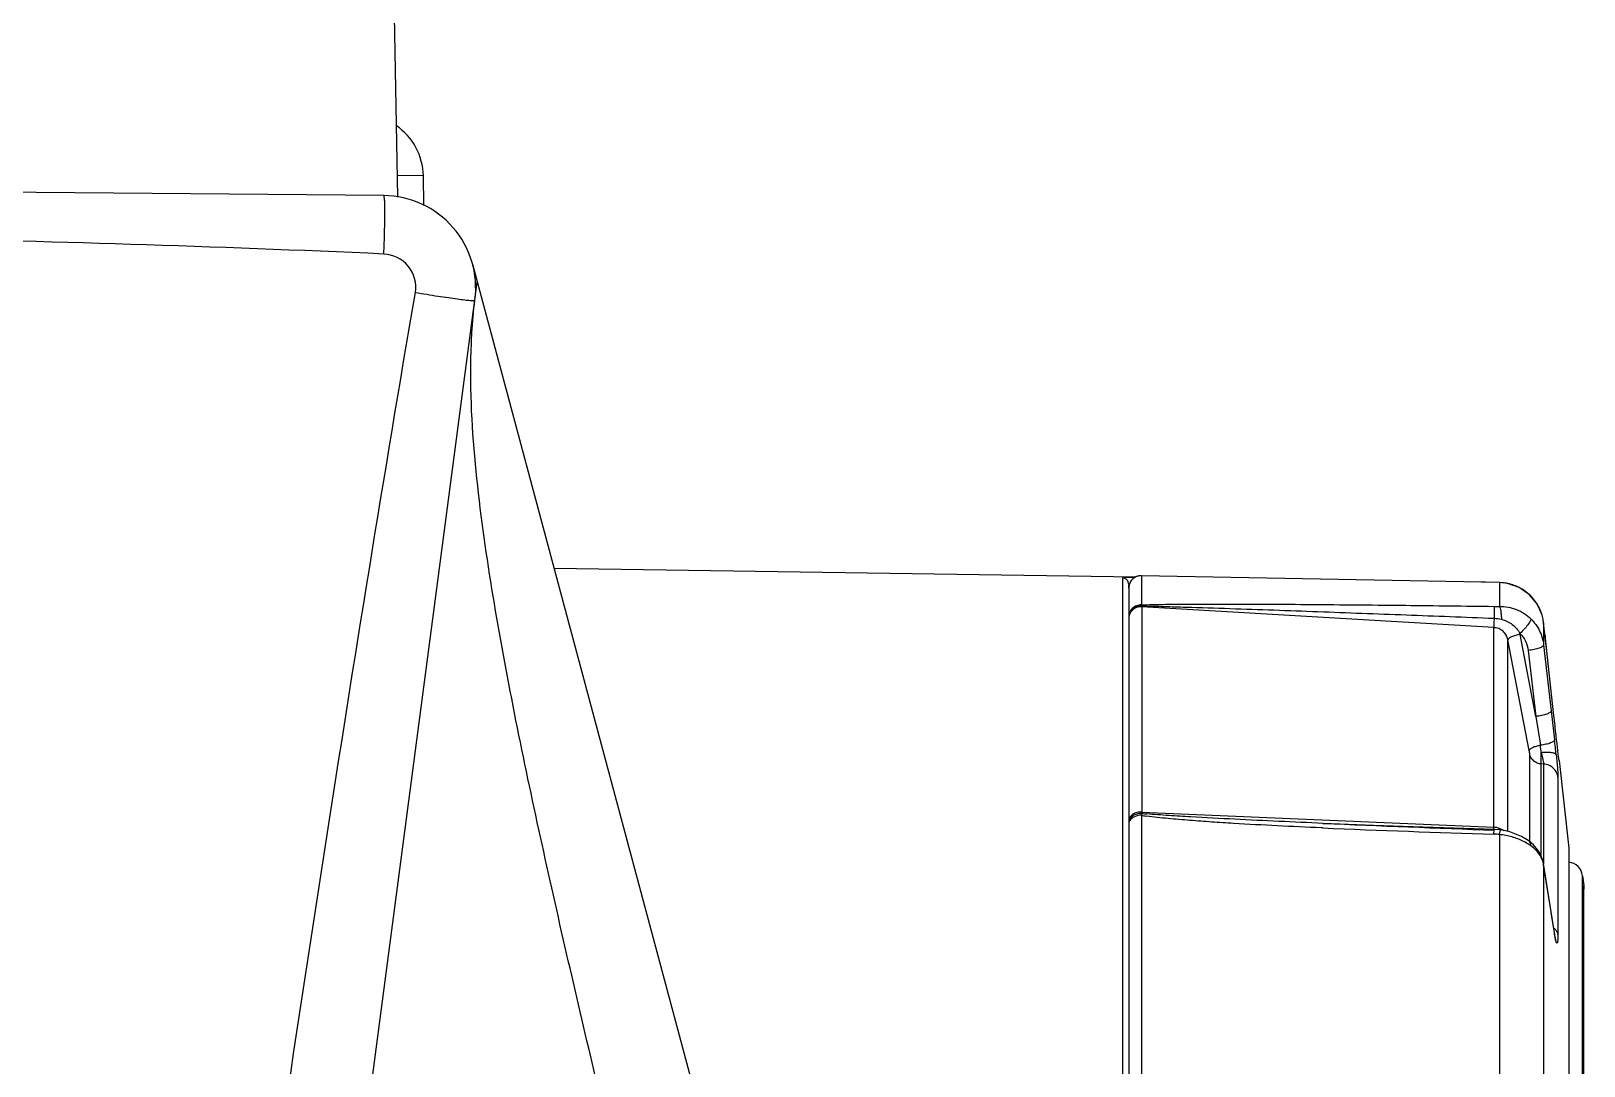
# Model space of a CAD drawing. Header units: millimetres. Extents: x -1538 to 3509, y -1646 to 2016.
# Drawn here: x 2015.2 to 2065.5, y -177.2 to -143.7 of the extents above; entities that cross this region are included whole.
import ezdxf

# ---------------------------------------------------------------- set-up
doc = ezdxf.new("R2010")
doc.units = ezdxf.units.MM
doc.header["$LTSCALE"] = 23.1
doc.layers.get('0').update_dxf_attribs({"linetype": 'CONTINUOUS'})

msp = doc.modelspace()

# ---------------------------------------------------------------- linework, layer by layer
at = {"linetype": 'Continuous'}
for p, q in [((2026.948, -142.163), (2027.069, -149.072)), ((2026.627, -149.015), (1961.134, -148.443)), ((2027.907, -148.375), (2027.07, -148.364)), ((2027.924, -149.333), (2027.907, -148.375)), ((2029.499, -151.238), (2048.975, -223.926)), ((2020.086, -224.486), (2029.653, -151.815)), ((2050.961, -161.366), (2032.138, -161.09)), ((2050.536, -161.399), (2050.537, -215.527)), ((2050.734, -161.599), (2050.734, -215.327)), ((2062.727, -161.544), (2051.142, -161.321)), ((2062.727, -161.543), (2051.142, -161.321)), ((2051.142, -161.321), (2051.142, -162.267)), ((2051.142, -161.321), (2051.142, -161.321)), ((2062.262, -161.532), (2061.687, -161.523)), ((2062.263, -161.534), (2062.262, -161.532)), ((2062.996, -161.573), (2062.727, -161.543)), ((2062.727, -161.544), (2062.727, -161.543)), ((2062.727, -161.544), (2062.727, -162.314)), ((2063.176, -161.637), (2062.989, -161.573)), ((2063.368, -161.705), (2062.996, -161.573)), ((2063.693, -161.931), (2063.368, -161.705)), ((2063.637, -161.891), (2063.379, -161.714)), ((2051.158, -162.301), (2051.159, -162.327)), ((2063.946, -162.236), (2063.693, -161.931)), ((2064.108, -162.597), (2063.946, -162.236)), ((2062.544, -163), (2051.159, -162.327)), ((2051.159, -162.327), (2051.159, -168.972)), ((2064.141, -162.729), (2064.108, -162.597)), ((2064.16, -162.852), (2064.141, -162.729)), ((2062.544, -169.464), (2062.544, -163)), ((2063.908, -165.877), (2063.399, -163.222)), ((2064.16, -162.852), (2064.16, -163.56)), ((2064.272, -163.865), (2064.16, -162.852)), ((2063.005, -169.598), (2063.005, -163.395)), ((2063.693, -166.979), (2063.005, -163.395)), ((2063.663, -163.743), (2063.908, -165.877)), ((2064.16, -163.56), (2064.405, -165.694)), ((2064.214, -163.342), (2064.224, -163.341)), ((2064.317, -164.268), (2064.224, -163.341)), ((2064.383, -164.864), (2064.272, -163.865)), ((2064.492, -165.849), (2064.383, -164.864)), ((2064.405, -165.694), (2064.513, -166.636)), ((2063.908, -165.877), (2064.055, -166.811)), ((2064.5, -165.922), (2064.492, -165.849)), ((2064.529, -166.181), (2064.5, -165.922)), ((2064.537, -166.253), (2064.529, -166.181)), ((2064.564, -166.494), (2064.537, -166.253)), ((2064.58, -166.625), (2064.564, -166.494)), ((2064.596, -166.767), (2064.58, -166.625)), ((2064.609, -166.876), (2064.596, -166.767)), ((2063.711, -169.928), (2063.711, -167.102)), ((2064.622, -166.992), (2064.609, -166.876)), ((2064.634, -167.096), (2064.622, -166.992)), ((2064.642, -167.16), (2064.634, -167.096)), ((2064.653, -167.253), (2064.642, -167.16)), ((2064.658, -167.299), (2064.653, -167.253)), ((2064.658, -167.299), (2064.974, -170.143)), ((2064.158, -167.42), (2064.08, -167.415)), ((2064.08, -170.401), (2064.08, -167.415)), ((2064.158, -167.42), (2064.158, -170.645)), ((2064.623, -167.846), (2064.623, -172.936)), ((2051.142, -169.076), (2051.142, -181.634)), ((2051.159, -168.972), (2062.544, -169.464)), ((2058.657, -169.404), (2057.019, -169.338)), ((2057.013, -169.487), (2056.963, -169.485)), ((2060.583, -169.472), (2058.657, -169.404)), ((2062.576, -169.533), (2060.583, -169.472)), ((2062.553, -169.684), (2062.558, -169.533)), ((2062.558, -169.533), (2062.558, -169.533)), ((2062.727, -169.699), (2062.727, -181.058)), ((2062.782, -169.551), (2062.783, -169.551)), ((2063.686, -169.906), (2063.685, -169.906)), ((2063.835, -170.031), (2063.685, -169.906)), ((2064.974, -170.143), (2064.974, -206.743)), ((2064.157, -170.637), (2064.128, -170.509)), ((2064.16, -170.676), (2064.157, -170.637)), ((2064.402, -172.2), (2064.157, -170.637)), ((2064.16, -170.676), (2064.16, -181.327)), ((2064.399, -172.2), (2064.16, -170.676)), ((2065.418, -171.032), (2065.457, -171.347)), ((2065.418, -205.854), (2065.418, -171.032)), ((2065.457, -171.347), (2065.464, -171.469)), ((2065.457, -205.54), (2065.457, -171.347)), ((2065.464, -205.418), (2065.464, -171.469)), ((2064.405, -172.239), (2064.399, -172.2)), ((2064.405, -172.239), (2064.402, -172.2)), ((2064.51, -172.886), (2064.402, -172.2)), ((2064.507, -172.887), (2064.405, -172.239)), ((2064.513, -172.926), (2064.507, -172.887)), ((2064.513, -172.926), (2064.51, -172.886)), ((2064.519, -172.936), (2064.51, -172.886)), ((2064.541, -173.046), (2064.541, -173.046)), ((2064.565, -173.17), (2064.541, -173.046))]:
    msp.add_line(p, q, dxfattribs=at)
for points in [[(2062.783, -169.551), (2062.733, -169.545), (2062.576, -169.533)], [(2063.686, -169.906), (2063.444, -169.759), (2063.067, -169.611), (2062.782, -169.551)], [(2064.128, -170.509), (2064.016, -170.258), (2063.835, -170.031)], [(2064.541, -173.047), (2064.542, -173.048), (2064.538, -173.035), (2064.53, -172.996), (2064.519, -172.936)]]:
    msp.add_lwpolyline(points, dxfattribs=at)
for centre, radius, start, end in [((2025.907, -148.409), 2, 1, 55.7313), ((2026.601, -152.015), 3, 352.5, 89.5), ((2051.136, -161.721), 0.402, 162.7418, 179.9342), ((2051.13, -161.719), 0.396, 159.4153, 162.7087), ((2051.133, -161.721), 0.399, 152.9504, 159.4091), ((2051.134, -161.721), 0.4, 88.907, 157.6473), ((2051.134, -161.721), 0.4, 138.2802, 152.924), ((2051.136, -161.723), 0.402, 130.5814, 138.2426), ((2051.135, -161.722), 0.401, 116.2377, 130.5472), ((2051.134, -161.722), 0.401, 109.0845, 116.2124), ((2051.135, -161.725), 0.404, 90.9904, 109.0073), ((2051.134, -161.717), 0.396, 88.9033, 90.9492), ((2062.233, -163.532), 2, 88.623, 89.16), ((2062.698, -163.02), 1.476, 77.0147, 88.8685), ((2062.7, -163.008), 1.464, 75.1471, 77.0065), ((2062.699, -163.012), 1.468, 67.8636, 75.1379), ((2062.698, -163.014), 1.47, 62.343, 67.8644), ((2062.7, -163.009), 1.465, 61.3685, 62.34), ((2062.695, -163.018), 1.475, 50.1214, 61.3517), ((2062.701, -163.011), 1.466, 47.6954, 50.1117), ((2062.693, -163.018), 1.477, 33.8774, 47.6662), ((2062.701, -163.012), 1.466, 33.1023, 33.8553), ((2062.697, -163.014), 1.471, 20.0919, 33.0998), ((2051.103, -162.711), 0.369, 170.9785, 179.963), ((2051.112, -162.713), 0.377, 155.8915, 170.9841), ((2062.701, -163.013), 1.468, 17.9246, 20.0804), ((2062.69, -163.016), 1.479, 11.2198, 17.9203), ((2062.571, -163.38), 0.842, 10.8582, 12.9906), ((2062.236, -163.54), 1.998, 7.1827, 8.3255), ((2062.233, -163.532), 2, 5.7106, 7.8775), ((2062.244, -163.539), 1.99, 5.7175, 7.183), ((2047.415, -168.868), 16.767, 6.219, 7.0464), ((2027.786, -170.85), 36.968, 5.7996, 6.5463), ((2050.973, -169.373), 0.241, 149.5392, 153.2039), ((2052.193, -162.844), 6.321, 260.4253, 261.9124), ((2052.516, -155.188), 13.896, 264.3923, 265.0582), ((2093.726, 686.689), 856.814, 267.544641, 267.915312), ((2073.097, 205.07), 374.903, 267.54115, 268.38851), ((2062.514, -170.169), 0.705, 85.677, 87.5578), ((2062.516, -170.154), 0.69, 76.8224, 85.7256), ((2063.427, -170.792), 0.742, 9.002, 11.9128), ((2064.922, -171.093), 0.5, 7, 83.8665), ((2066.433, -172.672), 1.935, 191.298, 191.9641)]:
    msp.add_arc(centre, radius, start, end, dxfattribs=at)
for points, knots in [([(2026.627, -150.908), (2026.638, -150.667), (2026.651, -150.316), (2026.66, -149.871), (2026.663, -149.586), (2026.66, -149.358), (2026.658, -149.173), (2026.643, -149.088), (2026.64, -149.015), (2026.627, -149.015)], [0, 0, 0, 0, 0.381874, 0.554455, 0.7056, 0.82965, 0.922064, 0.979158, 1, 1, 1, 1]), ([(2026.627, -150.908), (2021.173, -150.663), (2010.259, -150.337), (1993.883, -150.115), (1977.506, -149.916), (1966.591, -149.639), (1961.134, -149.461)], [0, 0, 0, 0, 0.249999, 0.499999, 0.749999, 1, 1, 1, 1]), ([(2027.648, -152.15), (2027.697, -151.861), (2027.526, -151.208), (2026.921, -150.921), (2026.627, -150.908)], [0, 0, 0, 0, 0.499548, 1, 1, 1, 1]), ([(2017.157, -223.955), (2018.751, -211.965), (2021.943, -187.987), (2025.617, -164.074), (2027.648, -152.15)], [0, 0, 0, 0, 0.500004, 1, 1, 1, 1]), ([(2027.648, -152.15), (2027.893, -152.192), (2028.249, -152.251), (2028.702, -152.318), (2028.991, -152.36), (2029.223, -152.387), (2029.412, -152.413), (2029.498, -152.407), (2029.574, -152.419), (2029.575, -152.406)], [0, 0, 0, 0, 0.382832, 0.555554, 0.706695, 0.830645, 0.922895, 0.979754, 1, 1, 1, 1]), ([(2029.461, -153.804), (2029.466, -153.688), (2029.491, -153.222), (2029.529, -152.756), (2029.575, -152.406)], [0, 0, 0, 0, 0.246664, 1, 1, 1, 1]), ([(2035.081, -184.151), (2034.464, -181.64), (2033.244, -176.622), (2031.513, -169.089), (2030.24, -162.786), (2029.536, -157.687), (2029.405, -155.101), (2029.461, -153.804)], [0, 0, 0, 0, 0.250795, 0.500849, 0.749786, 0.874047, 1, 1, 1, 1]), ([(2050.734, -161.599), (2050.734, -161.573), (2050.724, -161.52), (2050.679, -161.454), (2050.613, -161.409), (2050.56, -161.4), (2050.534, -161.399)], [0, 0, 0, 0, 0.249805, 0.499701, 0.749754, 1, 1, 1, 1]), ([(2050.947, -161.375), (2050.884, -161.375), (2050.778, -161.375), (2050.657, -161.378), (2050.589, -161.383), (2050.561, -161.386), (2050.547, -161.39), (2050.541, -161.392), (2050.538, -161.396), (2050.536, -161.398), (2050.536, -161.399)], [0, 0, 0, 0, 0.448442, 0.768943, 0.875006, 0.944512, 0.966543, 0.981381, 0.990736, 1, 1, 1, 1]), ([(2050.734, -161.599), (2050.734, -161.597), (2050.747, -161.603), (2050.75, -161.606), (2050.756, -161.61)], [0, 0, 0, 0, 0.225689, 1, 1, 1, 1]), ([(2051.142, -162.267), (2051.089, -162.266), (2050.983, -162.284), (2050.848, -162.369), (2050.756, -162.498), (2050.734, -162.601), (2050.734, -162.652)], [0, 0, 0, 0, 0.25425, 0.506075, 0.754329, 1, 1, 1, 1]), ([(2051.158, -162.301), (2051.104, -162.298), (2050.996, -162.312), (2050.855, -162.388), (2050.758, -162.51), (2050.734, -162.61), (2050.734, -162.659)], [0, 0, 0, 0, 0.26235, 0.518065, 0.763084, 1, 1, 1, 1]), ([(2051.142, -162.267), (2051.377, -162.257), (2051.849, -162.248), (2052.558, -162.241), (2053.27, -162.239), (2054.221, -162.239), (2055.41, -162.243), (2056.838, -162.253), (2058.266, -162.265), (2060.172, -162.285), (2061.601, -162.303), (2062.553, -162.315)], [0, 0, 0, 0, 0.061822, 0.124085, 0.186486, 0.248955, 0.374003, 0.499134, 0.624312, 0.749521, 1, 1, 1, 1]), ([(2051.142, -162.267), (2051.143, -162.269), (2051.15, -162.28), (2051.155, -162.292), (2051.158, -162.301)], [0, 0, 0, 0, 0.212298, 1, 1, 1, 1]), ([(2051.158, -162.301), (2051.395, -162.305), (2051.87, -162.316), (2052.819, -162.344), (2054.006, -162.382), (2055.431, -162.431), (2057.331, -162.5), (2059.707, -162.588), (2061.607, -162.661), (2062.558, -162.698)], [0, 0, 0, 0, 0.062343, 0.124786, 0.24975, 0.374758, 0.499787, 0.74988, 1, 1, 1, 1]), ([(2062.727, -162.314), (2062.915, -162.313), (2063.294, -162.379), (2063.617, -162.591), (2063.75, -162.722)], [0, 0, 0, 0, 0.501193, 1, 1, 1, 1]), ([(2051.159, -162.327), (2051.079, -162.322), (2050.914, -162.36), (2050.799, -162.487), (2050.767, -162.559)], [0, 0, 0, 0, 0.50497, 1, 1, 1, 1]), ([(2062.558, -162.698), (2062.554, -162.761), (2062.549, -162.862), (2062.544, -162.963), (2062.544, -163)], [0, 0, 0, 0, 0.630039, 1, 1, 1, 1]), ([(2062.553, -162.315), (2062.555, -162.333), (2062.557, -162.379), (2062.559, -162.506), (2062.558, -162.616), (2062.558, -162.698)], [0, 0, 0, 0, 0.137441, 0.362375, 1, 1, 1, 1]), ([(2062.727, -162.314), (2062.732, -162.321), (2062.741, -162.34), (2062.757, -162.391), (2062.774, -162.475), (2062.789, -162.596), (2062.794, -162.686), (2062.796, -162.733)], [0, 0, 0, 0, 0.061529, 0.144897, 0.372096, 0.66558, 1, 1, 1, 1]), ([(2062.796, -162.733), (2062.921, -162.765), (2063.159, -162.88), (2063.331, -163.08), (2063.392, -163.191)], [0, 0, 0, 0, 0.502747, 1, 1, 1, 1]), ([(2063.75, -162.722), (2063.75, -162.733), (2063.743, -162.759), (2063.722, -162.802), (2063.689, -162.854), (2063.627, -162.941), (2063.528, -163.056), (2063.44, -163.146), (2063.392, -163.191)], [0, 0, 0, 0, 0.053272, 0.133079, 0.238522, 0.3662, 0.669996, 1, 1, 1, 1]), ([(2063.75, -162.722), (2063.862, -162.834), (2064.051, -163.094), (2064.142, -163.404), (2064.16, -163.56)], [0, 0, 0, 0, 0.50211, 1, 1, 1, 1]), ([(2063.005, -163.395), (2062.995, -163.343), (2062.957, -163.24), (2062.851, -163.113), (2062.708, -163.027), (2062.599, -163.003), (2062.544, -163)], [0, 0, 0, 0, 0.24665, 0.495462, 0.746809, 1, 1, 1, 1]), ([(2063.399, -163.222), (2063.348, -163.231), (2063.254, -163.252), (2063.145, -163.289), (2063.075, -163.323), (2063.038, -163.347), (2063.014, -163.37), (2063.005, -163.388), (2063.005, -163.395)], [0, 0, 0, 0, 0.347915, 0.65299, 0.776233, 0.875144, 0.94842, 1, 1, 1, 1]), ([(2063.392, -163.191), (2063.466, -163.264), (2063.591, -163.436), (2063.651, -163.64), (2063.663, -163.743)], [0, 0, 0, 0, 0.502236, 1, 1, 1, 1]), ([(2064.16, -163.56), (2064.16, -163.581), (2064.125, -163.614), (2064.073, -163.643), (2064.011, -163.669), (2063.936, -163.693), (2063.82, -163.721), (2063.727, -163.736), (2063.663, -163.743)], [0, 0, 0, 0, 0.119762, 0.217525, 0.340317, 0.485062, 0.647204, 1, 1, 1, 1]), ([(2064.405, -165.694), (2064.405, -165.716), (2064.371, -165.749), (2064.319, -165.778), (2064.256, -165.804), (2064.182, -165.827), (2064.065, -165.856), (2063.972, -165.87), (2063.908, -165.877)], [0, 0, 0, 0, 0.119733, 0.217486, 0.340275, 0.485024, 0.647175, 1, 1, 1, 1]), ([(2064.055, -166.811), (2064.008, -166.821), (2063.92, -166.843), (2063.82, -166.878), (2063.755, -166.911), (2063.718, -166.937), (2063.693, -166.962), (2063.693, -166.979)], [0, 0, 0, 0, 0.352545, 0.656612, 0.778739, 0.876838, 1, 1, 1, 1]), ([(2064.513, -166.636), (2064.513, -166.656), (2064.482, -166.686), (2064.435, -166.714), (2064.378, -166.738), (2064.31, -166.761), (2064.202, -166.789), (2064.115, -166.804), (2064.055, -166.811)], [0, 0, 0, 0, 0.119237, 0.21575, 0.337122, 0.480762, 0.642668, 1, 1, 1, 1]), ([(2063.711, -167.102), (2063.711, -167.096), (2063.71, -167.08), (2063.704, -167.039), (2063.698, -167.004), (2063.693, -166.979)], [0, 0, 0, 0, 0.146084, 0.388321, 1, 1, 1, 1]), ([(2064.08, -167.415), (2064.036, -167.413), (2063.949, -167.393), (2063.835, -167.326), (2063.751, -167.225), (2063.719, -167.144), (2063.711, -167.102)], [0, 0, 0, 0, 0.253909, 0.505888, 0.75456, 1, 1, 1, 1]), ([(2064.08, -167.415), (2064.08, -167.398), (2064.081, -167.277), (2064.082, -167.155), (2064.083, -167.052)], [0, 0, 0, 0, 0.145569, 1, 1, 1, 1]), ([(2064.565, -167.115), (2064.563, -167.107), (2064.55, -167.091), (2064.518, -167.075), (2064.472, -167.061), (2064.386, -167.047), (2064.254, -167.041), (2064.143, -167.047), (2064.083, -167.052)], [0, 0, 0, 0, 0.047662, 0.116852, 0.212451, 0.333642, 0.640187, 1, 1, 1, 1]), ([(2064.083, -167.052), (2064.094, -167.092), (2064.112, -167.169), (2064.136, -167.273), (2064.151, -167.355), (2064.158, -167.402), (2064.158, -167.42)], [0, 0, 0, 0, 0.33387, 0.626169, 0.854549, 1, 1, 1, 1]), ([(2064.565, -167.115), (2064.573, -167.196), (2064.588, -167.349), (2064.607, -167.558), (2064.619, -167.72), (2064.623, -167.811), (2064.623, -167.846)], [0, 0, 0, 0, 0.33603, 0.6277, 0.854454, 1, 1, 1, 1]), ([(2064.623, -167.846), (2064.617, -167.791), (2064.583, -167.681), (2064.478, -167.544), (2064.33, -167.45), (2064.216, -167.424), (2064.158, -167.42)], [0, 0, 0, 0, 0.24551, 0.493835, 0.74565, 1, 1, 1, 1]), ([(2051.159, -168.972), (2051.105, -168.969), (2051, -168.98), (2050.861, -169.038), (2050.761, -169.134), (2050.734, -169.218), (2050.734, -169.258)], [0, 0, 0, 0, 0.286048, 0.553714, 0.789846, 1, 1, 1, 1]), ([(2050.758, -169.265), (2050.754, -169.272), (2050.741, -169.303), (2050.734, -169.337), (2050.734, -169.362)], [0, 0, 0, 0, 0.257346, 1, 1, 1, 1]), ([(2051.158, -169.017), (2051.07, -169.013), (2050.934, -169.043), (2050.802, -169.152), (2050.761, -169.224), (2050.748, -169.262)], [0, 0, 0, 0, 0.522065, 0.768103, 1, 1, 1, 1]), ([(2051.142, -169.076), (2051.065, -169.075), (2050.92, -169.101), (2050.799, -169.194), (2050.765, -169.251)], [0, 0, 0, 0, 0.538021, 1, 1, 1, 1]), ([(2051.158, -169.017), (2051.157, -169.022), (2051.151, -169.041), (2051.146, -169.061), (2051.142, -169.076)], [0, 0, 0, 0, 0.228411, 1, 1, 1, 1]), ([(2051.159, -168.972), (2051.159, -168.976), (2051.159, -168.991), (2051.158, -169.006), (2051.158, -169.017)], [0, 0, 0, 0, 0.270921, 1, 1, 1, 1]), ([(2056.963, -169.485), (2056.49, -169.464), (2055.545, -169.42), (2054.364, -169.356), (2053.42, -169.296), (2052.712, -169.245), (2052.007, -169.185), (2051.537, -169.135), (2051.304, -169.102)], [0, 0, 0, 0, 0.250225, 0.500401, 0.625455, 0.750462, 0.875373, 1, 1, 1, 1]), ([(2057.019, -169.338), (2056.543, -169.317), (2055.593, -169.275), (2054.168, -169.207), (2052.98, -169.144), (2052.03, -169.086), (2051.556, -169.053), (2051.319, -169.032)], [0, 0, 0, 0, 0.249988, 0.499988, 0.75, 0.875009, 1, 1, 1, 1]), ([(2062.546, -169.536), (2062.545, -169.531), (2062.545, -169.507), (2062.544, -169.483), (2062.544, -169.464)], [0, 0, 0, 0, 0.208816, 1, 1, 1, 1]), ([(2062.673, -169.482), (2062.692, -169.486), (2062.761, -169.505), (2062.827, -169.537), (2062.87, -169.568)], [0, 0, 0, 0, 0.261802, 1, 1, 1, 1]), ([(2062.727, -169.699), (2062.732, -169.678), (2062.741, -169.641), (2062.756, -169.594), (2062.766, -169.566), (2062.778, -169.551), (2062.782, -169.551)], [0, 0, 0, 0, 0.406204, 0.71408, 0.910526, 1, 1, 1, 1]), ([(2063.513, -169.926), (2063.393, -169.865), (2063.136, -169.766), (2062.866, -169.712), (2062.727, -169.699)], [0, 0, 0, 0, 0.491765, 1, 1, 1, 1]), ([(2063.75, -170.068), (2063.732, -170.055), (2063.656, -170.003), (2063.576, -169.957), (2063.513, -169.926)], [0, 0, 0, 0, 0.24226, 1, 1, 1, 1]), ([(2063.75, -170.068), (2063.75, -170.036), (2063.744, -169.974), (2063.708, -169.922), (2063.686, -169.906)], [0, 0, 0, 0, 0.548981, 1, 1, 1, 1]), ([(2064.088, -170.454), (2064.071, -170.417), (2063.984, -170.268), (2063.856, -170.145), (2063.75, -170.068)], [0, 0, 0, 0, 0.236697, 1, 1, 1, 1]), ([(2064.153, -170.639), (2064.15, -170.624), (2064.134, -170.56), (2064.11, -170.498), (2064.088, -170.454)], [0, 0, 0, 0, 0.246426, 1, 1, 1, 1]), ([(2064.575, -172.815), (2064.569, -172.807), (2064.544, -172.774), (2064.513, -172.745), (2064.488, -172.726)], [0, 0, 0, 0, 0.241338, 1, 1, 1, 1]), ([(2064.623, -172.936), (2064.622, -172.925), (2064.613, -172.883), (2064.593, -172.843), (2064.575, -172.815)], [0, 0, 0, 0, 0.243246, 1, 1, 1, 1]), ([(2064.535, -173.051), (2064.534, -173.042), (2064.525, -173), (2064.518, -172.958), (2064.513, -172.926)], [0, 0, 0, 0, 0.227191, 1, 1, 1, 1]), ([(2064.565, -173.17), (2064.563, -173.164), (2064.553, -173.132), (2064.545, -173.099), (2064.54, -173.073)], [0, 0, 0, 0, 0.19993, 1, 1, 1, 1]), ([(2064.619, -173.09), (2064.619, -173.105), (2064.616, -173.131), (2064.612, -173.165), (2064.607, -173.19), (2064.602, -173.205), (2064.592, -173.215), (2064.581, -173.206), (2064.573, -173.191), (2064.568, -173.178), (2064.565, -173.17)], [0, 0, 0, 0, 0.240649, 0.431514, 0.571846, 0.66278, 0.713354, 0.765468, 0.858585, 1, 1, 1, 1]), ([(2064.623, -172.936), (2064.623, -172.95), (2064.623, -173.002), (2064.622, -173.054), (2064.619, -173.09)], [0, 0, 0, 0, 0.282666, 1, 1, 1, 1])]:
    msp.add_open_spline(points, degree=3, knots=knots, dxfattribs=at)
for points in [[(2050.734, -161.72), (2050.734, -161.669), (2050.745, -161.616), (2050.764, -161.568)], [(2062.553, -162.315), (2062.611, -162.316), (2062.669, -162.315), (2062.727, -162.314)], [(2062.558, -162.698), (2062.638, -162.701), (2062.718, -162.714), (2062.796, -162.733)], [(2050.748, -169.262), (2050.739, -169.29), (2050.734, -169.32), (2050.734, -169.349)], [(2062.727, -169.699), (2062.669, -169.692), (2062.611, -169.686), (2062.553, -169.684)]]:
    msp.add_open_spline(points, degree=3, dxfattribs=at)

doc.saveas('drawing.dxf')
